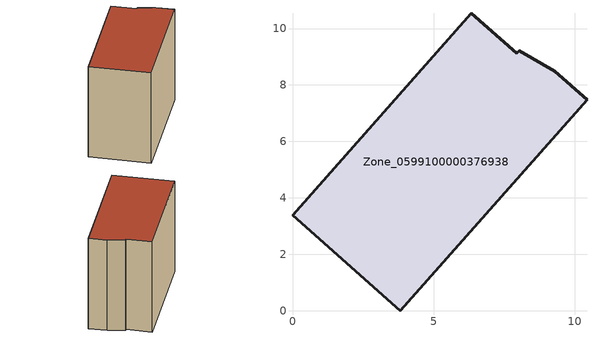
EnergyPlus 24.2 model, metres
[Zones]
Zone_0599100000376938
 floor ground (C_G): 9.3,8.49 10.44,7.49 3.82,0 0,3.38 6.34,10.54 7.94,9.12 8.03,9.22 z0
 wall outside (C_F): 6.34,10.54 0,3.38 3.82,0 10.44,7.49 9.3,8.49 8.03,9.22 7.94,9.12 6.34,10.54 z0:8.37
 roof outside (C_R): 10.44,7.49 9.3,8.49 8.03,9.22 7.94,9.12 6.34,10.54 0,3.38 3.82,0 z8.37
[BUILDING]
Pand.0599100000376938: North Axis=0; Terrain=City; Loads Convergence Tolerance Value=0.04; Temperature Convergence Tolerance Value=0.4; Solar Distribution=FullExterior; Maximum Number of Warmup Days=25; Minimum Number of Warmup Days=1
[Site:Location]
Rotterdam.The.Hague.AP_ZH_NLD Design_Conditions: Latitude=51.96; Longitude=4.45; Time Zone=1; Elevation=-4.5
[SITE:GROUNDTEMPERATURE:BUILDINGSURFACE]
18, 18, 18, 18, 18, 18, 18, 18, 18, 18, 18, 18
[MATERIAL] Thermal Absorptance=0.9; Solar Absorptance=0.7; Visible Absorptance=0.7
Name | Roughness | Thickness | Conductivity | Density | Specific Heat
G.TI.1992-2005 | MediumSmooth | 0.15 | 0.06 | 540 | 1210
F.TI.1992-2005 | Rough | 0.3 | 0.12 | 1920 | 840
R.TI.1992-2005 | MediumRough | 0.2 | 0.08 | 1500 | 1000
[CONSTRUCTION]
C_G: G.TI.1992-2005
C_F: F.TI.1992-2005
C_R: R.TI.1992-2005
[ZONE]
Zone_0599100000376938: Type=1; Multiplier=1; Ceiling Height=Autocalculate; Volume=Autocalculate; Floor Area=autocalculate; Part of Total Floor Area=Yes
[ZONEINFILTRATION:DESIGNFLOWRATE]
Infil_Zone_0599100000376938: Zone or ZoneList or Space or SpaceList=Zone_0599100000376938; Schedule=AlwaysOn; Design Flow Rate Calculation Method=Flow/Area; Flow Rate per Floor Area=0.0015; Constant Term Coefficient=1; Temperature Term Coefficient=0; Velocity Term Coefficient=0; Velocity Squared Term Coefficient=0
[HVACTEMPLATE:ZONE:IDEALLOADSAIRSYSTEM]
Zone_0599100000376938: Maximum Heating Supply Air Temperature=50; Minimum Cooling Supply Air Temperature=13; Maximum Heating Supply Air Humidity Ratio=0.0156; Minimum Cooling Supply Air Humidity Ratio=0.0077; Heating Limit=NoLimit; Cooling Limit=NoLimit; Dehumidification Control Type=ConstantSensibleHeatRatio; Cooling Sensible Heat Ratio=0.7; Dehumidification Setpoint=60; Humidification Control Type=None; Humidification Setpoint=30; Outdoor Air Method=None; Outdoor Air Flow Rate per Person=0.00944; Outdoor Air Flow Rate per Zone Floor Area=0; Outdoor Air Flow Rate per Zone=0; Demand Controlled Ventilation Type=None; Outdoor Air Economizer Type=NoEconomizer; Heat Recovery Type=None; Sensible Heat Recovery Effectiveness=0.7; Latent Heat Recovery Effectiveness=0.65
[ZONECONTROL:THERMOSTAT]
ThermostatControl_Zone_0599100000376938: Zone or ZoneList=Zone_0599100000376938; Control Type Schedule=DualSetpointControlType; Control 1=Thermostat_Zone_0599100000376938; Temperature Difference Between Cutout And Setpoint=0
[THERMOSTATSETPOINT:DUALSETPOINT]
Thermostat_Zone_0599100000376938: Heating Setpoint Temperature Schedule=HeatingSetpoint_Zone_0599100000376938; Cooling Setpoint Temperature Schedule=CoolingSetpoint_Zone_0599100000376938
[SCHEDULE:COMPACT]
HeatingSetpoint_Zone_0599100000376938: Through: 12/31, For: AllDays, Until: 24:00, 21
CoolingSetpoint_Zone_0599100000376938: Through: 12/31, For: AllDays, Until: 24:00, 24
DualSetpointControlType: Through: 12/31, For: AllDays, Until: 24:00, 4
AlwaysOn: Through: 12/31, For: AllDays, Until: 24:00, 1
